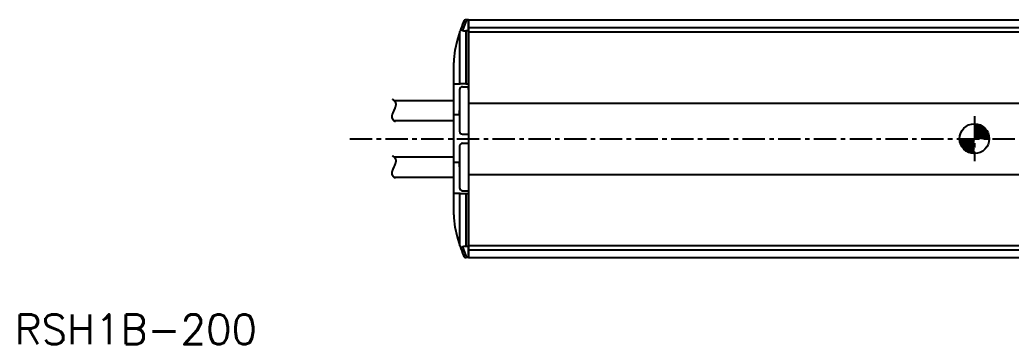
# Model space of a CAD drawing. Extents: x -241 to 453, y 120 to 503.
# Drawn here: x -218.4 to 114.8, y 119.7 to 228.9 of the extents above; entities that cross this region are included whole.
import ezdxf

# ---------------------------------------------------------------- set-up
doc = ezdxf.new("R2010")
doc.units = 0
doc.linetypes.add('CENTER', pattern=[12, 7.5, -1.5, 1.5, -1.5])
doc.linetypes.add('CONTINOUS', pattern=[0])
doc.layers.get('0').update_dxf_attribs({"linetype": 'CONTINUOUS'})
doc.layers.add('CENTER', color=1, linetype='CENTER')
doc.styles.get("Standard").update_dxf_attribs({"font": 'txt.shx', "height": 10})

# ---------------------------------------------------------------- blocks, each defined once
blk = doc.blocks.new('*X7')
at = {"color": 0, "linetype": 'CONTINOUS'}
for p, q in [((102.44, 193.42), (102.87, 193.85)), ((102.44, 192.98), (103.26, 193.8)), ((102.44, 192.53), (103.63, 193.72)), ((102.44, 192.08), (103.98, 193.62)), ((102.44, 191.63), (104.31, 193.5)), ((102.44, 191.19), (104.62, 193.37)), ((102.44, 190.74), (104.91, 193.21)), ((102.44, 190.29), (105.19, 193.04)), ((102.44, 189.84), (105.45, 192.86)), ((102.44, 189.4), (105.7, 192.66)), ((102.44, 188.95), (105.93, 192.44)), ((102.8, 188.86), (106.15, 192.21)), ((103.25, 188.86), (106.36, 191.97)), ((103.7, 188.86), (106.55, 191.72)), ((104.15, 188.86), (106.73, 191.44)), ((104.59, 188.86), (106.89, 191.16)), ((105.04, 188.86), (107.03, 190.85)), ((105.49, 188.86), (107.16, 190.53)), ((105.93, 188.86), (107.26, 190.19)), ((97.46, 188.44), (97.88, 188.86)), ((97.51, 188.04), (98.33, 188.86)), ((97.59, 187.67), (98.78, 188.86)), ((97.69, 187.32), (99.23, 188.86)), ((97.8, 187), (99.67, 188.86)), ((97.94, 186.69), (100.12, 188.86)), ((98.1, 186.39), (100.57, 188.86)), ((98.27, 186.12), (101.01, 188.86)), ((98.45, 185.85), (101.46, 188.86)), ((98.65, 185.61), (101.91, 188.86)), ((98.86, 185.37), (102.36, 188.86)), ((99.09, 185.15), (102.44, 188.5)), ((99.33, 184.95), (102.44, 188.06)), ((99.59, 184.76), (102.44, 187.61)), ((99.86, 184.58), (102.44, 187.16)), ((100.15, 184.42), (102.44, 186.71)), ((106.38, 188.86), (107.35, 189.83)), ((106.83, 188.86), (107.41, 189.44)), ((107.28, 188.86), (107.44, 189.03)), ((100.45, 184.28), (102.44, 186.27)), ((100.77, 184.15), (102.44, 185.82)), ((101.11, 184.04), (102.44, 185.37)), ((101.48, 183.96), (102.44, 184.93)), ((101.86, 183.9), (102.44, 184.48)), ((102.28, 183.87), (102.44, 184.03))]:
    blk.add_line(p, q, dxfattribs=at)

msp = doc.modelspace()

# ---------------------------------------------------------------- linework, layer by layer
at = {"color": 7, "linetype": 'CONTINOUS'}
for p, q in [((-68.34, 228.86), (-68.29, 228.86)), ((-67.56, 228.86), (-68.29, 228.86)), ((-67.56, 228.86), (-67.56, 148.86)), ((-67.56, 228.86), (438.44, 228.86)), ((-67.56, 225.11), (-67.56, 228.86)), ((-70.45, 224.95), (-70.41, 225.07)), ((-70.45, 207.36), (-70.45, 224.95)), ((-67.56, 225.11), (-68.5, 225.11)), ((-68.5, 225.11), (-68.5, 207.36)), ((-67.56, 226.27), (438.44, 226.27)), ((-67.56, 207.36), (-67.56, 225.11)), ((-67.56, 224.86), (438.44, 224.86)), ((-72.56, 163.21), (-72.56, 214.52)), ((-72.56, 207.31), (-72.39, 207.36)), ((-72.39, 207.36), (-70.45, 207.36)), ((-70.56, 207.29), (-70.36, 207.36)), ((-68.5, 207.36), (-70.45, 207.36)), ((-68.5, 207.36), (-67.56, 207.36)), ((-67.56, 207.36), (-67.56, 206.38)), ((-70.56, 205.36), (-70.56, 191.36)), ((-69.56, 206.36), (-67.56, 206.36)), ((-67.56, 205.44), (-67.56, 206.38)), ((-67.56, 206.36), (-67.56, 190.36)), ((-67.56, 205.44), (-67.56, 204.92)), ((-92.64, 201.71), (-72.56, 201.71)), ((-67.56, 200.86), (438.44, 200.86)), ((-70.56, 196.86), (-72.56, 196.86)), ((-70.56, 196.86), (-70.56, 198.36)), ((-92.73, 195.01), (-72.56, 195.01)), ((-69.56, 190.36), (-67.56, 190.36)), ((-69.56, 187.36), (-67.56, 187.36)), ((-67.56, 187.36), (-67.56, 171.36)), ((-70.56, 186.36), (-70.56, 172.36)), ((-92.7, 182.76), (-72.56, 182.76)), ((-70.56, 180.86), (-72.56, 180.86)), ((-70.56, 179.36), (-70.56, 180.86)), ((-67.56, 176.86), (438.44, 176.86)), ((-92.68, 175.96), (-72.56, 175.96)), ((-72.39, 170.36), (-72.56, 170.42)), ((-70.45, 170.36), (-72.39, 170.36)), ((-70.36, 170.36), (-70.56, 170.44)), ((-70.45, 152.78), (-70.45, 170.36)), ((-70.45, 170.36), (-68.5, 170.36)), ((-69.56, 171.36), (-67.56, 171.36)), ((-68.5, 170.36), (-68.5, 152.62)), ((-68.5, 170.36), (-67.56, 170.36)), ((-67.56, 172.81), (-67.56, 172.29)), ((-67.56, 172.29), (-67.56, 171.35)), ((-67.56, 171.35), (-67.56, 170.36)), ((-67.56, 152.62), (-67.56, 170.36)), ((-70.41, 152.66), (-70.45, 152.78)), ((-67.56, 152.62), (-68.5, 152.62)), ((-67.56, 152.86), (438.44, 152.86)), ((-67.56, 148.86), (-67.56, 152.62)), ((-67.56, 151.46), (438.44, 151.46)), ((-68.29, 148.86), (-68.34, 148.86)), ((-67.56, 148.86), (-68.29, 148.86)), ((-67.56, 148.86), (438.44, 148.86))]:
    msp.add_line(p, q, dxfattribs=at)
for points in [[(-70.45, 224.95), (-71.36, 221.86), (-72.14, 218.59)], [(-69.57, 225.29), (-69.78, 225.34), (-70.08, 225.35), (-70.3, 225.24), (-70.41, 225.07)], [(-72.14, 159.14), (-71.36, 155.87), (-70.45, 152.78)], [(-70.41, 152.66), (-70.36, 152.56), (-70.21, 152.43), (-69.96, 152.37), (-69.57, 152.44)]]:
    msp.add_lwpolyline(points, dxfattribs=at)
for points in [[(-69.57, 225.29, 0), (-69.56, 225.29, 0), (-69.55, 225.28, 0), (-69.54, 225.28, 0), (-69.54, 225.28, 0), (-69.53, 225.28, 0), (-69.52, 225.27, 0), (-69.51, 225.27, 0), (-69.51, 225.27, 0), (-69.5, 225.27, 0), (-69.49, 225.26, 0), (-69.48, 225.26, 0), (-69.48, 225.26, 0), (-69.47, 225.26, 0), (-69.46, 225.25, 0), (-69.45, 225.25, 0), (-69.44, 225.25, 0), (-69.44, 225.25, 0), (-69.43, 225.24, 0), (-69.42, 225.24, 0), (-69.41, 225.24, 0), (-69.41, 225.24, 0), (-69.4, 225.23, 0), (-69.39, 225.23, 0), (-69.38, 225.23, 0), (-69.37, 225.23, 0), (-69.37, 225.22, 0), (-69.36, 225.22, 0), (-69.35, 225.22, 0), (-69.34, 225.22, 0), (-69.33, 225.22, 0), (-69.33, 225.22, 0), (-69.32, 225.21, 0), (-69.31, 225.21, 0), (-69.3, 225.21, 0), (-69.29, 225.21, 0), (-69.29, 225.21, 0), (-69.28, 225.2, 0), (-69.27, 225.2, 0), (-69.26, 225.2, 0), (-69.25, 225.2, 0), (-69.25, 225.19, 0), (-69.24, 225.19, 0), (-69.23, 225.19, 0), (-69.22, 225.19, 0), (-69.21, 225.19, 0), (-69.2, 225.19, 0), (-69.2, 225.18, 0), (-69.19, 225.18, 0), (-69.18, 225.18, 0), (-69.17, 225.18, 0), (-69.16, 225.18, 0), (-69.16, 225.18, 0), (-69.15, 225.17, 0), (-69.14, 225.17, 0), (-69.13, 225.17, 0), (-69.12, 225.17, 0), (-69.11, 225.17, 0), (-69.11, 225.17, 0), (-69.1, 225.16, 0), (-69.09, 225.16, 0), (-69.08, 225.16, 0), (-69.07, 225.16, 0), (-69.06, 225.16, 0), (-69.06, 225.16, 0), (-69.05, 225.16, 0), (-69.04, 225.15, 0), (-69.03, 225.15, 0), (-69.02, 225.15, 0), (-69.01, 225.15, 0), (-69, 225.15, 0), (-69, 225.15, 0), (-68.99, 225.15, 0), (-68.98, 225.15, 0), (-68.97, 225.14, 0), (-68.96, 225.14, 0), (-68.95, 225.14, 0), (-68.94, 225.14, 0), (-68.94, 225.14, 0), (-68.93, 225.14, 0), (-68.92, 225.14, 0), (-68.91, 225.14, 0), (-68.9, 225.13, 0), (-68.89, 225.13, 0), (-68.88, 225.13, 0), (-68.88, 225.13, 0), (-68.87, 225.13, 0), (-68.86, 225.13, 0), (-68.85, 225.13, 0), (-68.84, 225.13, 0), (-68.83, 225.13, 0), (-68.82, 225.13, 0), (-68.82, 225.13, 0), (-68.81, 225.13, 0), (-68.8, 225.12, 0), (-68.79, 225.12, 0), (-68.78, 225.12, 0), (-68.77, 225.12, 0), (-68.76, 225.12, 0), (-68.76, 225.12, 0), (-68.75, 225.12, 0), (-68.74, 225.12, 0), (-68.73, 225.12, 0), (-68.72, 225.12, 0), (-68.71, 225.12, 0), (-68.7, 225.12, 0), (-68.69, 225.12, 0), (-68.69, 225.12, 0), (-68.68, 225.12, 0), (-68.67, 225.12, 0), (-68.66, 225.12, 0), (-68.65, 225.12, 0), (-68.64, 225.12, 0), (-68.63, 225.11, 0), (-68.62, 225.11, 0), (-68.62, 225.11, 0), (-68.61, 225.11, 0), (-68.6, 225.11, 0), (-68.59, 225.11, 0), (-68.58, 225.11, 0), (-68.57, 225.11, 0), (-68.56, 225.11, 0), (-68.55, 225.11, 0), (-68.55, 225.11, 0), (-68.54, 225.11, 0), (-68.53, 225.11, 0), (-68.52, 225.11, 0), (-68.51, 225.11, 0), (-68.5, 225.11, 0)], [(-68.5, 152.62, 0), (-68.51, 152.62, 0), (-68.52, 152.62, 0), (-68.53, 152.62, 0), (-68.54, 152.62, 0), (-68.55, 152.62, 0), (-68.55, 152.62, 0), (-68.56, 152.62, 0), (-68.57, 152.62, 0), (-68.58, 152.62, 0), (-68.59, 152.62, 0), (-68.6, 152.62, 0), (-68.61, 152.62, 0), (-68.62, 152.62, 0), (-68.62, 152.62, 0), (-68.63, 152.62, 0), (-68.64, 152.62, 0), (-68.65, 152.61, 0), (-68.66, 152.61, 0), (-68.67, 152.61, 0), (-68.68, 152.61, 0), (-68.69, 152.61, 0), (-68.69, 152.61, 0), (-68.7, 152.61, 0), (-68.71, 152.61, 0), (-68.72, 152.61, 0), (-68.73, 152.61, 0), (-68.74, 152.61, 0), (-68.75, 152.61, 0), (-68.76, 152.61, 0), (-68.76, 152.61, 0), (-68.77, 152.61, 0), (-68.78, 152.61, 0), (-68.79, 152.6, 0), (-68.8, 152.6, 0), (-68.81, 152.6, 0), (-68.82, 152.6, 0), (-68.82, 152.6, 0), (-68.83, 152.6, 0), (-68.84, 152.6, 0), (-68.85, 152.6, 0), (-68.86, 152.6, 0), (-68.87, 152.6, 0), (-68.88, 152.6, 0), (-68.88, 152.6, 0), (-68.89, 152.59, 0), (-68.9, 152.59, 0), (-68.91, 152.59, 0), (-68.92, 152.59, 0), (-68.93, 152.59, 0), (-68.94, 152.59, 0), (-68.94, 152.59, 0), (-68.95, 152.59, 0), (-68.96, 152.59, 0), (-68.97, 152.59, 0), (-68.98, 152.58, 0), (-68.99, 152.58, 0), (-69, 152.58, 0), (-69, 152.58, 0), (-69.01, 152.58, 0), (-69.02, 152.58, 0), (-69.03, 152.58, 0), (-69.04, 152.57, 0), (-69.05, 152.57, 0), (-69.06, 152.57, 0), (-69.06, 152.57, 0), (-69.07, 152.57, 0), (-69.08, 152.57, 0), (-69.09, 152.57, 0), (-69.1, 152.56, 0), (-69.11, 152.56, 0), (-69.11, 152.56, 0), (-69.12, 152.56, 0), (-69.13, 152.56, 0), (-69.14, 152.56, 0), (-69.15, 152.56, 0), (-69.16, 152.55, 0), (-69.16, 152.55, 0), (-69.17, 152.55, 0), (-69.18, 152.55, 0), (-69.19, 152.55, 0), (-69.2, 152.54, 0), (-69.2, 152.54, 0), (-69.21, 152.54, 0), (-69.22, 152.54, 0), (-69.23, 152.54, 0), (-69.24, 152.54, 0), (-69.25, 152.53, 0), (-69.25, 152.53, 0), (-69.26, 152.53, 0), (-69.27, 152.53, 0), (-69.28, 152.53, 0), (-69.29, 152.53, 0), (-69.29, 152.52, 0), (-69.3, 152.52, 0), (-69.31, 152.52, 0), (-69.32, 152.52, 0), (-69.33, 152.51, 0), (-69.33, 152.51, 0), (-69.34, 152.51, 0), (-69.35, 152.51, 0), (-69.36, 152.51, 0), (-69.37, 152.5, 0), (-69.37, 152.5, 0), (-69.38, 152.5, 0), (-69.39, 152.5, 0), (-69.4, 152.5, 0), (-69.41, 152.49, 0), (-69.41, 152.49, 0), (-69.42, 152.49, 0), (-69.43, 152.49, 0), (-69.44, 152.48, 0), (-69.44, 152.48, 0), (-69.45, 152.48, 0), (-69.46, 152.48, 0), (-69.47, 152.47, 0), (-69.48, 152.47, 0), (-69.48, 152.47, 0), (-69.49, 152.47, 0), (-69.5, 152.46, 0), (-69.51, 152.46, 0), (-69.51, 152.46, 0), (-69.52, 152.46, 0), (-69.53, 152.45, 0), (-69.54, 152.45, 0), (-69.54, 152.45, 0), (-69.55, 152.45, 0), (-69.56, 152.44, 0), (-69.57, 152.44, 0)]]:
    msp.add_polyline3d(points, dxfattribs=at)
at = {"color": 7}
for points in [[(-92.26, 194.55, 0), (-92.29, 194.58, 0), (-92.32, 194.61, 0), (-92.36, 194.64, 0), (-92.39, 194.67, 0), (-92.42, 194.7, 0), (-92.45, 194.73, 0), (-92.48, 194.76, 0), (-92.52, 194.79, 0), (-92.55, 194.83, 0), (-92.58, 194.86, 0), (-92.61, 194.89, 0), (-92.64, 194.93, 0), (-92.67, 194.96, 0), (-92.71, 194.99, 0), (-92.74, 195.02, 0), (-92.77, 195.06, 0), (-92.79, 195.09, 0), (-92.82, 195.13, 0), (-92.85, 195.16, 0), (-92.88, 195.2, 0), (-92.91, 195.23, 0), (-92.93, 195.27, 0), (-92.96, 195.3, 0), (-92.98, 195.34, 0), (-93, 195.37, 0), (-93.03, 195.41, 0), (-93.05, 195.45, 0), (-93.07, 195.49, 0), (-93.09, 195.52, 0), (-93.11, 195.56, 0), (-93.13, 195.6, 0), (-93.14, 195.63, 0), (-93.16, 195.67, 0), (-93.17, 195.71, 0), (-93.19, 195.75, 0), (-93.2, 195.79, 0), (-93.21, 195.83, 0), (-93.22, 195.87, 0), (-93.23, 195.91, 0), (-93.24, 195.95, 0), (-93.24, 195.99, 0), (-93.25, 196.03, 0), (-93.25, 196.07, 0), (-93.26, 196.11, 0), (-93.26, 196.15, 0), (-93.26, 196.19, 0), (-93.26, 196.24, 0), (-93.26, 196.28, 0), (-93.26, 196.32, 0), (-93.26, 196.36, 0), (-93.26, 196.41, 0), (-93.25, 196.45, 0), (-93.25, 196.49, 0), (-93.24, 196.53, 0), (-93.24, 196.58, 0), (-93.23, 196.62, 0), (-93.22, 196.66, 0), (-93.21, 196.71, 0), (-93.2, 196.75, 0), (-93.19, 196.79, 0), (-93.18, 196.84, 0), (-93.17, 196.88, 0), (-93.16, 196.93, 0), (-93.15, 196.97, 0), (-93.14, 197.01, 0), (-93.12, 197.06, 0), (-93.11, 197.1, 0), (-93.1, 197.15, 0), (-93.08, 197.19, 0), (-93.07, 197.24, 0), (-93.05, 197.28, 0), (-93.03, 197.33, 0), (-93.02, 197.38, 0), (-93, 197.42, 0), (-92.98, 197.47, 0), (-92.96, 197.51, 0), (-92.95, 197.56, 0), (-92.93, 197.6, 0), (-92.91, 197.65, 0), (-92.89, 197.69, 0), (-92.87, 197.74, 0), (-92.85, 197.79, 0), (-92.83, 197.83, 0), (-92.81, 197.88, 0), (-92.79, 197.93, 0), (-92.77, 197.97, 0), (-92.75, 198.02, 0), (-92.73, 198.06, 0), (-92.71, 198.11, 0), (-92.69, 198.16, 0), (-92.67, 198.2, 0), (-92.64, 198.25, 0), (-92.62, 198.29, 0), (-92.6, 198.34, 0), (-92.58, 198.39, 0), (-92.56, 198.43, 0), (-92.54, 198.48, 0), (-92.52, 198.52, 0), (-92.5, 198.57, 0), (-92.47, 198.62, 0), (-92.45, 198.66, 0), (-92.43, 198.71, 0), (-92.41, 198.75, 0), (-92.39, 198.8, 0), (-92.37, 198.84, 0), (-92.35, 198.89, 0), (-92.33, 198.94, 0), (-92.31, 198.98, 0), (-92.29, 199.03, 0), (-92.27, 199.07, 0), (-92.26, 199.12, 0), (-92.24, 199.16, 0), (-92.22, 199.21, 0), (-92.2, 199.25, 0), (-92.18, 199.3, 0), (-92.17, 199.34, 0), (-92.15, 199.39, 0), (-92.13, 199.43, 0), (-92.12, 199.48, 0), (-92.1, 199.52, 0), (-92.09, 199.56, 0), (-92.07, 199.61, 0), (-92.06, 199.65, 0), (-92.05, 199.69, 0), (-92.04, 199.74, 0), (-92.02, 199.78, 0), (-92.01, 199.82, 0), (-92, 199.87, 0), (-91.99, 199.91, 0), (-91.98, 199.95, 0), (-91.97, 200, 0), (-91.97, 200.04, 0), (-91.96, 200.08, 0), (-91.95, 200.12, 0), (-91.95, 200.16, 0), (-91.94, 200.21, 0), (-91.94, 200.25, 0), (-91.93, 200.29, 0), (-91.93, 200.33, 0), (-91.93, 200.37, 0), (-91.93, 200.41, 0), (-91.93, 200.45, 0), (-91.93, 200.49, 0), (-91.93, 200.53, 0), (-91.94, 200.57, 0), (-91.94, 200.61, 0), (-91.94, 200.65, 0), (-91.95, 200.69, 0), (-91.96, 200.72, 0), (-91.97, 200.76, 0), (-91.98, 200.8, 0), (-91.99, 200.84, 0), (-92, 200.88, 0), (-92.01, 200.91, 0), (-92.02, 200.95, 0), (-92.04, 200.99, 0), (-92.05, 201.02, 0), (-92.07, 201.06, 0), (-92.09, 201.09, 0), (-92.11, 201.13, 0), (-92.13, 201.16, 0), (-92.15, 201.2, 0), (-92.18, 201.23, 0), (-92.2, 201.26, 0), (-92.23, 201.3, 0), (-92.25, 201.33, 0), (-92.28, 201.37, 0), (-92.31, 201.4, 0), (-92.34, 201.43, 0), (-92.37, 201.46, 0), (-92.4, 201.49, 0), (-92.43, 201.53, 0), (-92.46, 201.56, 0), (-92.49, 201.59, 0), (-92.53, 201.62, 0), (-92.56, 201.65, 0), (-92.59, 201.68, 0), (-92.63, 201.71, 0), (-92.66, 201.74, 0), (-92.7, 201.76, 0), (-92.74, 201.79, 0), (-92.77, 201.82, 0), (-92.81, 201.85, 0), (-92.84, 201.88, 0), (-92.88, 201.9, 0), (-92.92, 201.93, 0), (-92.95, 201.96, 0), (-92.99, 201.98, 0), (-93.03, 202.01, 0), (-93.06, 202.03, 0), (-93.1, 202.06, 0)], [(-92.26, 175.55, 0), (-92.29, 175.58, 0), (-92.32, 175.61, 0), (-92.36, 175.64, 0), (-92.39, 175.67, 0), (-92.42, 175.7, 0), (-92.45, 175.73, 0), (-92.48, 175.76, 0), (-92.52, 175.79, 0), (-92.55, 175.83, 0), (-92.58, 175.86, 0), (-92.61, 175.89, 0), (-92.64, 175.93, 0), (-92.67, 175.96, 0), (-92.71, 175.99, 0), (-92.74, 176.02, 0), (-92.77, 176.06, 0), (-92.79, 176.09, 0), (-92.82, 176.13, 0), (-92.85, 176.16, 0), (-92.88, 176.2, 0), (-92.91, 176.23, 0), (-92.93, 176.27, 0), (-92.96, 176.3, 0), (-92.98, 176.34, 0), (-93, 176.37, 0), (-93.03, 176.41, 0), (-93.05, 176.45, 0), (-93.07, 176.49, 0), (-93.09, 176.52, 0), (-93.11, 176.56, 0), (-93.13, 176.6, 0), (-93.14, 176.63, 0), (-93.16, 176.67, 0), (-93.17, 176.71, 0), (-93.19, 176.75, 0), (-93.2, 176.79, 0), (-93.21, 176.83, 0), (-93.22, 176.87, 0), (-93.23, 176.91, 0), (-93.24, 176.95, 0), (-93.24, 176.99, 0), (-93.25, 177.03, 0), (-93.25, 177.07, 0), (-93.26, 177.11, 0), (-93.26, 177.15, 0), (-93.26, 177.19, 0), (-93.26, 177.24, 0), (-93.26, 177.28, 0), (-93.26, 177.32, 0), (-93.26, 177.36, 0), (-93.26, 177.41, 0), (-93.25, 177.45, 0), (-93.25, 177.49, 0), (-93.24, 177.53, 0), (-93.24, 177.58, 0), (-93.23, 177.62, 0), (-93.22, 177.66, 0), (-93.21, 177.71, 0), (-93.2, 177.75, 0), (-93.19, 177.79, 0), (-93.18, 177.84, 0), (-93.17, 177.88, 0), (-93.16, 177.93, 0), (-93.15, 177.97, 0), (-93.14, 178.01, 0), (-93.12, 178.06, 0), (-93.11, 178.1, 0), (-93.1, 178.15, 0), (-93.08, 178.19, 0), (-93.07, 178.24, 0), (-93.05, 178.28, 0), (-93.03, 178.33, 0), (-93.02, 178.38, 0), (-93, 178.42, 0), (-92.98, 178.47, 0), (-92.96, 178.51, 0), (-92.95, 178.56, 0), (-92.93, 178.6, 0), (-92.91, 178.65, 0), (-92.89, 178.69, 0), (-92.87, 178.74, 0), (-92.85, 178.79, 0), (-92.83, 178.83, 0), (-92.81, 178.88, 0), (-92.79, 178.93, 0), (-92.77, 178.97, 0), (-92.75, 179.02, 0), (-92.73, 179.06, 0), (-92.71, 179.11, 0), (-92.69, 179.16, 0), (-92.67, 179.2, 0), (-92.64, 179.25, 0), (-92.62, 179.29, 0), (-92.6, 179.34, 0), (-92.58, 179.39, 0), (-92.56, 179.43, 0), (-92.54, 179.48, 0), (-92.52, 179.52, 0), (-92.5, 179.57, 0), (-92.47, 179.62, 0), (-92.45, 179.66, 0), (-92.43, 179.71, 0), (-92.41, 179.75, 0), (-92.39, 179.8, 0), (-92.37, 179.84, 0), (-92.35, 179.89, 0), (-92.33, 179.94, 0), (-92.31, 179.98, 0), (-92.29, 180.03, 0), (-92.27, 180.07, 0), (-92.26, 180.12, 0), (-92.24, 180.16, 0), (-92.22, 180.21, 0), (-92.2, 180.25, 0), (-92.18, 180.3, 0), (-92.17, 180.34, 0), (-92.15, 180.39, 0), (-92.13, 180.43, 0), (-92.12, 180.48, 0), (-92.1, 180.52, 0), (-92.09, 180.56, 0), (-92.07, 180.61, 0), (-92.06, 180.65, 0), (-92.05, 180.69, 0), (-92.04, 180.74, 0), (-92.02, 180.78, 0), (-92.01, 180.82, 0), (-92, 180.87, 0), (-91.99, 180.91, 0), (-91.98, 180.95, 0), (-91.97, 181, 0), (-91.97, 181.04, 0), (-91.96, 181.08, 0), (-91.95, 181.12, 0), (-91.95, 181.16, 0), (-91.94, 181.21, 0), (-91.94, 181.25, 0), (-91.93, 181.29, 0), (-91.93, 181.33, 0), (-91.93, 181.37, 0), (-91.93, 181.41, 0), (-91.93, 181.45, 0), (-91.93, 181.49, 0), (-91.93, 181.53, 0), (-91.94, 181.57, 0), (-91.94, 181.61, 0), (-91.94, 181.65, 0), (-91.95, 181.69, 0), (-91.96, 181.72, 0), (-91.97, 181.76, 0), (-91.98, 181.8, 0), (-91.99, 181.84, 0), (-92, 181.88, 0), (-92.01, 181.91, 0), (-92.02, 181.95, 0), (-92.04, 181.99, 0), (-92.05, 182.02, 0), (-92.07, 182.06, 0), (-92.09, 182.09, 0), (-92.11, 182.13, 0), (-92.13, 182.16, 0), (-92.15, 182.2, 0), (-92.18, 182.23, 0), (-92.2, 182.26, 0), (-92.23, 182.3, 0), (-92.25, 182.33, 0), (-92.28, 182.37, 0), (-92.31, 182.4, 0), (-92.34, 182.43, 0), (-92.37, 182.46, 0), (-92.4, 182.49, 0), (-92.43, 182.53, 0), (-92.46, 182.56, 0), (-92.49, 182.59, 0), (-92.53, 182.62, 0), (-92.56, 182.65, 0), (-92.59, 182.68, 0), (-92.63, 182.71, 0), (-92.66, 182.74, 0), (-92.7, 182.76, 0), (-92.74, 182.79, 0), (-92.77, 182.82, 0), (-92.81, 182.85, 0), (-92.84, 182.88, 0), (-92.88, 182.9, 0), (-92.92, 182.93, 0), (-92.95, 182.96, 0), (-92.99, 182.98, 0), (-93.03, 183.01, 0), (-93.06, 183.03, 0), (-93.1, 183.06, 0)]]:
    msp.add_polyline3d(points, dxfattribs=at)
at = {"color": 7, "linetype": 'CONTINOUS'}
msp.add_circle((102.44, 188.86), 5, dxfattribs=at)
for centre, radius, start, end in [((-13.4, 206.36), 60, 158.6289, 161.8332), ((-13.4, 207.23), 59, 158.4891, 162.1774), ((-68.34, 227.86), 1, 90, 158.6289), ((-52.56, 214.52), 20, 168.2428, 180), ((-69.56, 205.36), 1, 90, 180), ((-69.56, 191.36), 1, 180, 270), ((-69.56, 186.36), 1, 90, 180), ((-69.56, 172.36), 1, 180, 270), ((-52.56, 163.21), 20, 180, 191.7572), ((-13.4, 171.36), 60, 198.1668, 201.3711), ((-13.4, 170.5), 59, 197.8226, 201.5109), ((-68.34, 149.86), 1, 201.3711, 270)]:
    msp.add_arc(centre, radius, start, end, dxfattribs=at)
at = {"layer": 'CENTER', "color": 1, "linetype": 'CENTER'}
for p, q in [((102.44, 196.4), (102.44, 181.32)), ((-107.47, 188.86), (449.67, 188.86))]:
    msp.add_line(p, q, dxfattribs=at)

# ---------------------------------------------------------------- block references
at = {"color": 7, "linetype": 'CONTINUOUS'}
msp.add_blockref('*X7', (0, 0), dxfattribs=at)

# ---------------------------------------------------------------- texts
at = {"color": 7, "linetype": 'CONTINOUS'}
msp.add_text('RSH1B-200', height=10, dxfattribs=at).set_placement((-220.09, 119.7))

doc.saveas('drawing.dxf')
